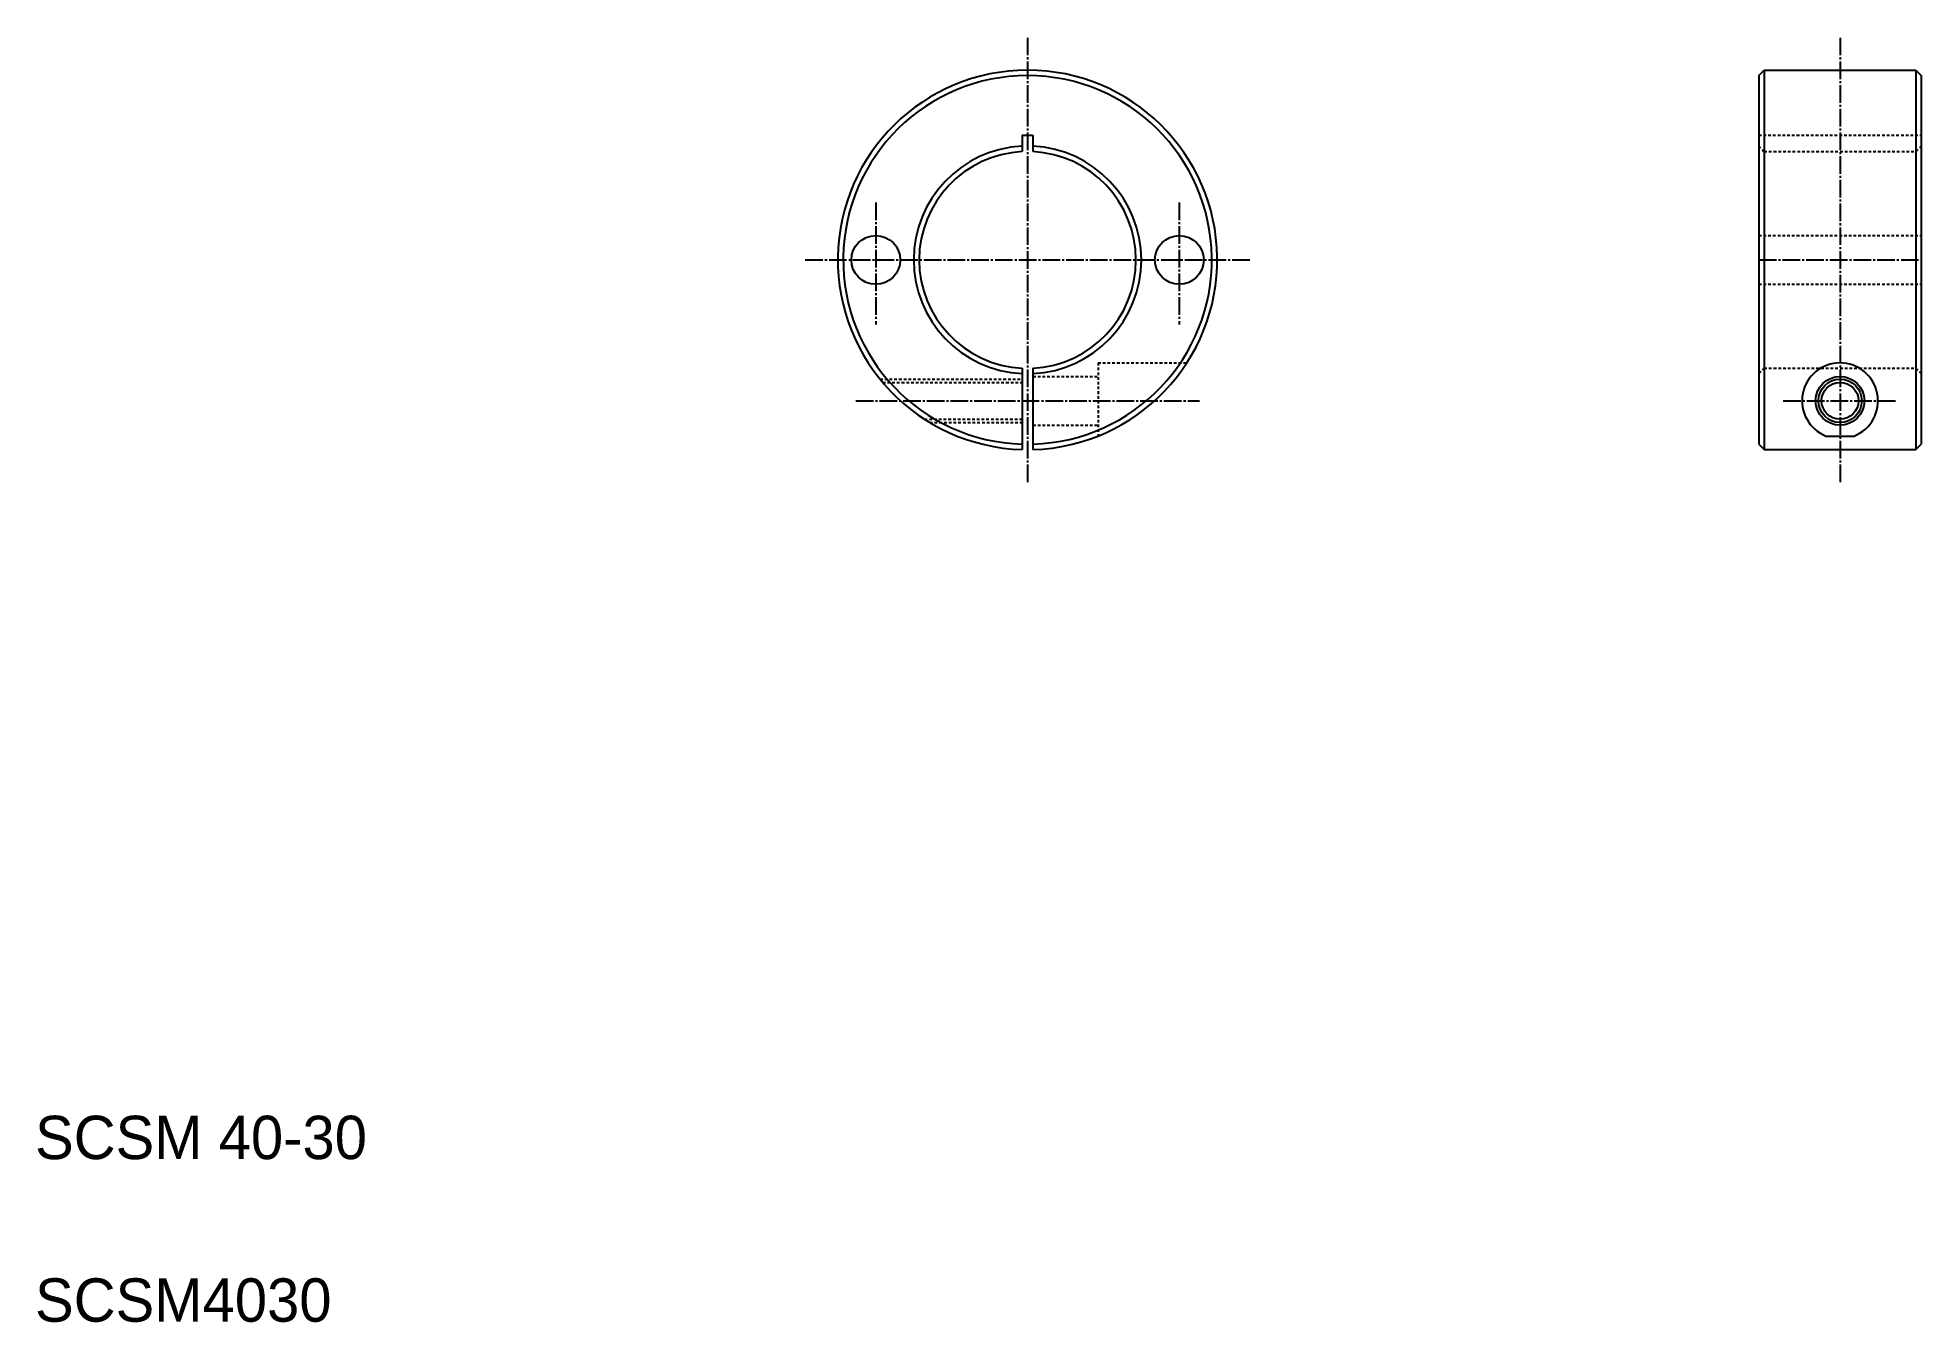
# Model space of a CAD drawing. Extents: x 20 to 368, y 20 to 257.
import ezdxf

# ---------------------------------------------------------------- set-up
doc = ezdxf.new("R2010")
doc.units = 0
doc.header["$LTSCALE"] = 0.25
doc.linetypes.add('CENTER', pattern=[17.5, 13, -1.5, 1.5, -1.5])
doc.linetypes.add('DASHED', pattern=[3.5, 2, -1.5])
doc.layers.get('0').update_dxf_attribs({"linetype": 'CONTINUOUS'})
doc.layers.add('CENTER', color=1, linetype='CENTER')

msp = doc.modelspace()

# ---------------------------------------------------------------- linework, layer by layer
at = {"color": 7, "linetype": 'CONTINUOUS'}
for p, q in [((338.016401, 249.904135), (339.016405, 250.904139)), ((339.016401, 250.904135), (367.016401, 250.904135)), ((339.016401, 250.904135), (339.016401, 180.904135)), ((367.016401, 250.904135), (368.016401, 249.904135)), ((367.016401, 250.904135), (367.016401, 180.904135)), ((338.016401, 249.904135), (338.016401, 181.904135)), ((368.016401, 249.904135), (368.016401, 181.904135)), ((202.115477, 238.904135), (202.115477, 235.87912)), ((202.115477, 238.904135), (204.115477, 238.904135)), ((204.115477, 238.904135), (204.115477, 235.87912)), ((202.115477, 195.92915), (202.115477, 180.918425)), ((204.115477, 195.92915), (204.115477, 180.918425)), ((338.016401, 181.904135), (339.016405, 180.904131)), ((339.016401, 180.904135), (367.016401, 180.904135)), ((350.408726, 183.40798), (355.624077, 183.40798)), ((367.016401, 180.904135), (368.016401, 181.904135))]:
    msp.add_line(p, q, dxfattribs=at)
at = {"color": 3, "linetype": 'DASHED'}
for p, q in [((338.016401, 238.904135), (368.016401, 238.904135)), ((338.016401, 236.904135), (339.016401, 235.904135)), ((368.016401, 236.904135), (367.016405, 235.904137)), ((339.016401, 235.904135), (367.016401, 235.904135)), ((338.016401, 220.404135), (368.016401, 220.404135)), ((338.016401, 211.404135), (368.016401, 211.404135)), ((216.115477, 196.904135), (232.509354, 196.904135)), ((216.115477, 196.904135), (216.115477, 183.40798)), ((339.016401, 195.904135), (338.016401, 194.904135)), ((339.016401, 195.904135), (367.016401, 195.904135)), ((367.016401, 195.904137), (368.016401, 194.904135)), ((175.894164, 193.904135), (202.115477, 193.904135)), ((176.390208, 193.304135), (202.115477, 193.304135)), ((204.115477, 194.404135), (216.115477, 194.404135)), ((184.124953, 186.504135), (202.115477, 186.504135)), ((185.087721, 185.904135), (202.115477, 185.904135)), ((204.115477, 185.404135), (216.115477, 185.404135))]:
    msp.add_line(p, q, dxfattribs=at)
for p, q in [((182.449492, 193.904135), (182.449492, 193.904235)), ((189.00482, 193.904135), (189.00492, 193.904135))]:
    msp.add_line(p, q)
at = {"color": 7, "linetype": 'CONTINUOUS'}
for centre, radius in [((175.115477, 215.904135), 4.5), ((231.115477, 215.904135), 4.5), ((353.016401, 189.904135), 4.5), ((353.016401, 189.904135), 3.4)]:
    msp.add_circle(centre, radius, dxfattribs=at)
at = {"color": 3, "linetype": 'CONTINUOUS'}
msp.add_circle((353.016401, 189.904135), 4, dxfattribs=at)
at = {"color": 7, "linetype": 'CONTINUOUS'}
for centre, radius, start, end in [((203.115477, 215.904135), 35, 271.63725, 268.36275), ((203.115477, 215.904135), 34, 271.68541, 268.31458), ((203.115477, 215.904135), 21, 92.729401, 267.2706), ((203.115477, 215.904135), 21, 272.7294, 87.270597), ((203.115477, 215.904135), 20, 92.865977, 267.13403), ((203.115477, 215.904135), 20, 272.86599, 87.134014), ((353.016401, 189.904135), 7, 291.871427, 248.128573)]:
    msp.add_arc(centre, radius, start, end, dxfattribs=at)
at = {"layer": 'CENTER', "color": 1, "linetype": 'CENTER'}
for p, q in [((203.115477, 256.904135), (203.115477, 174.904135)), ((353.016401, 256.904135), (353.016401, 174.904135)), ((175.115477, 226.504302), (175.115477, 203.973138)), ((231.115477, 226.504302), (231.115477, 203.973138)), ((162.115477, 215.904135), (244.115477, 215.904135)), ((338.016401, 215.904135), (368.016401, 215.904135)), ((171.413742, 189.904135), (234.817212, 189.904135)), ((342.516401, 189.904135), (363.516401, 189.904135))]:
    msp.add_line(p, q, dxfattribs=at)

# ---------------------------------------------------------------- texts
for s, p in [('SCSM 40-30', (20, 50)), ('SCSM4030', (20, 20))]:
    msp.add_text(s, height=8).set_placement(p)

doc.saveas('drawing.dxf')
